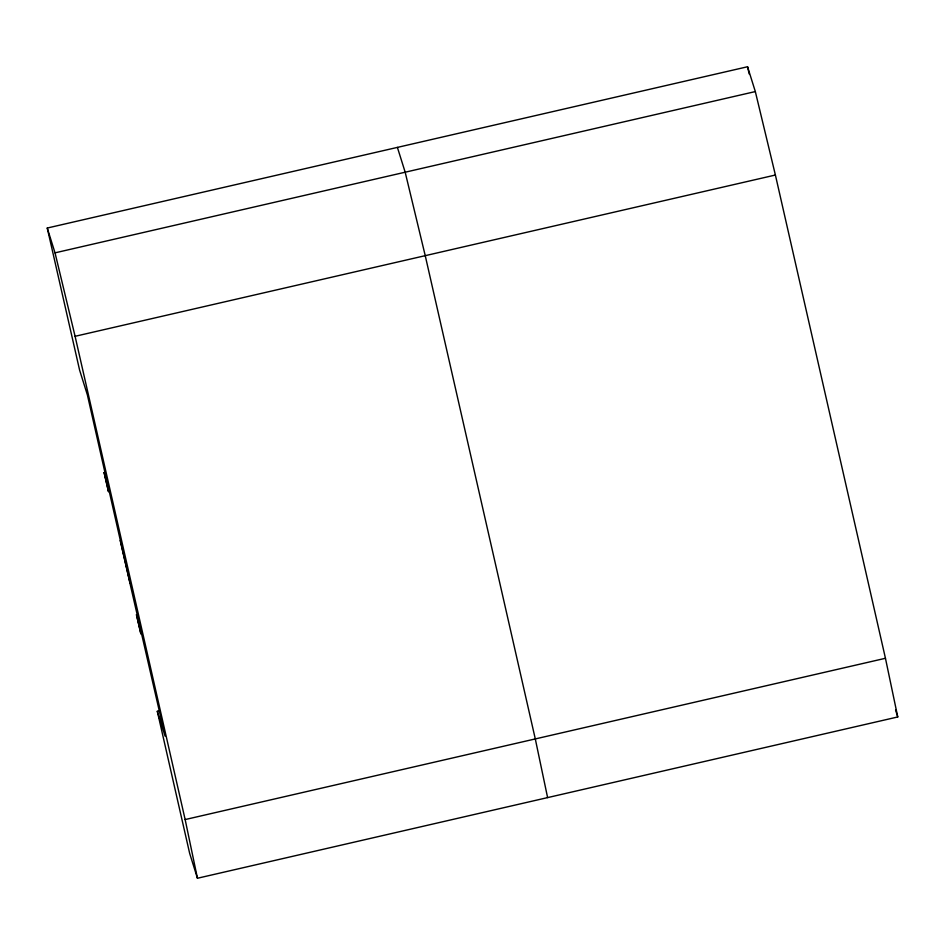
<?xml version="1.0" encoding="UTF-8"?>
<svg xmlns="http://www.w3.org/2000/svg" width="945" height="945" viewBox="0 0 945 945"><rect width="100%" height="100%" fill="white"/><g stroke="black" fill="none" stroke-linecap="round" stroke-linejoin="round"><path stroke-width="1.42" d="M120.216 540.516L130.067 583.384L87.401 394.986L79.616 370.168L47.25 228.04L747.554 66.752L755.327 91.57L775.396 175.026L885.453 658.287L897.75 716.96L197.446 878.248L189.673 853.429L157.307 711.301L160.177 710.64M47.25 228.04L55.023 252.847L755.327 91.57M55.023 252.847L75.092 336.302L775.396 175.026M197.446 878.248L185.149 819.563L885.453 658.287M895.588 710.073L897.75 716.96M397.396 147.396L405.181 172.214L425.238 255.67L535.295 738.919L547.604 797.604M157.307 711.301L165.08 736.108L129.926 583.148M747.554 66.752L749.184 73.946M75.092 336.302L185.149 819.563M104.104 472.547L108.486 491.601L104.104 472.547M136.47 614.687L140.852 633.741L136.47 614.687"/></g></svg>
